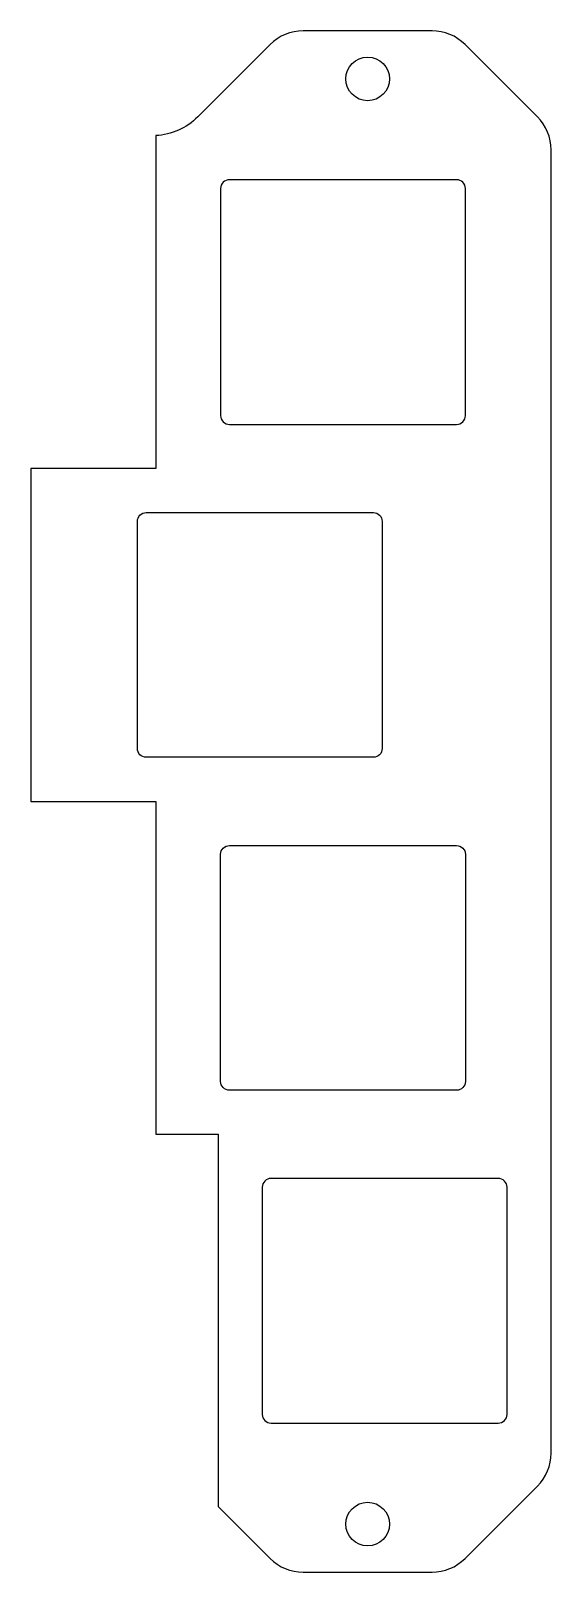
# Model space of a CAD drawing. Header units: millimetres. Extents: x -30.3 to -0.5, y -5.5 to 82.7.
import ezdxf

# ---------------------------------------------------------------- set-up
doc = ezdxf.new("R2010")
doc.units = ezdxf.units.MM
doc.layers.get('0').update_dxf_attribs({"linetype": 'CONTINUOUS'})

msp = doc.modelspace()

# ---------------------------------------------------------------- linework, layer by layer
for points in [[(-20.717, 77.776, -0.185293), (-23.122, 76.705), (-23.122, 57.655), (-30.266, 57.655), (-30.266, 38.605), (-23.122, 38.605), (-23.122, 19.555), (-19.55, 19.555), (-19.55, -1.743), (-16.576, -4.717, 0.198912), (-14.685, -5.5), (-7.315, -5.5, 0.198912), (-5.424, -4.717), (-1.283, -0.576, 0.198912), (-0.5, 1.315), (-0.5, 75.885, 0.198912), (-1.283, 77.776), (-5.424, 81.917, 0.198912), (-7.315, 82.7), (-14.685, 82.7, 0.198912), (-16.576, 81.917)], [(-18.907, 60.18), (-5.907, 60.18, 0.414214), (-5.407, 60.68), (-5.407, 73.68, 0.414214), (-5.907, 74.18), (-18.907, 74.18, 0.414214), (-19.407, 73.68), (-19.407, 60.68, 0.414214)], [(-24.169, 54.63, -0.414214), (-23.669, 55.13), (-10.669, 55.13, -0.414214), (-10.169, 54.63), (-10.169, 41.63, -0.414214), (-10.669, 41.13), (-23.669, 41.13, -0.414214), (-24.169, 41.63)], [(-5.407, 22.58, -0.414214), (-5.907, 22.08), (-18.907, 22.08, -0.414214), (-19.407, 22.58), (-19.407, 35.58, -0.414214), (-18.907, 36.08), (-5.907, 36.08, -0.414214), (-5.407, 35.58)], [(-3.525, 17.03), (-16.525, 17.03, 0.414214), (-17.025, 16.53), (-17.025, 3.53, 0.414214), (-16.525, 3.03), (-3.525, 3.03, 0.414214), (-3.025, 3.53), (-3.025, 16.53, 0.414214)]]:
    msp.add_lwpolyline(points, format="xyb", close=True)
for centre in [(-11, 79.95), (-11, -2.75)]:
    msp.add_circle(centre, 1.25)

doc.saveas('drawing.dxf')
